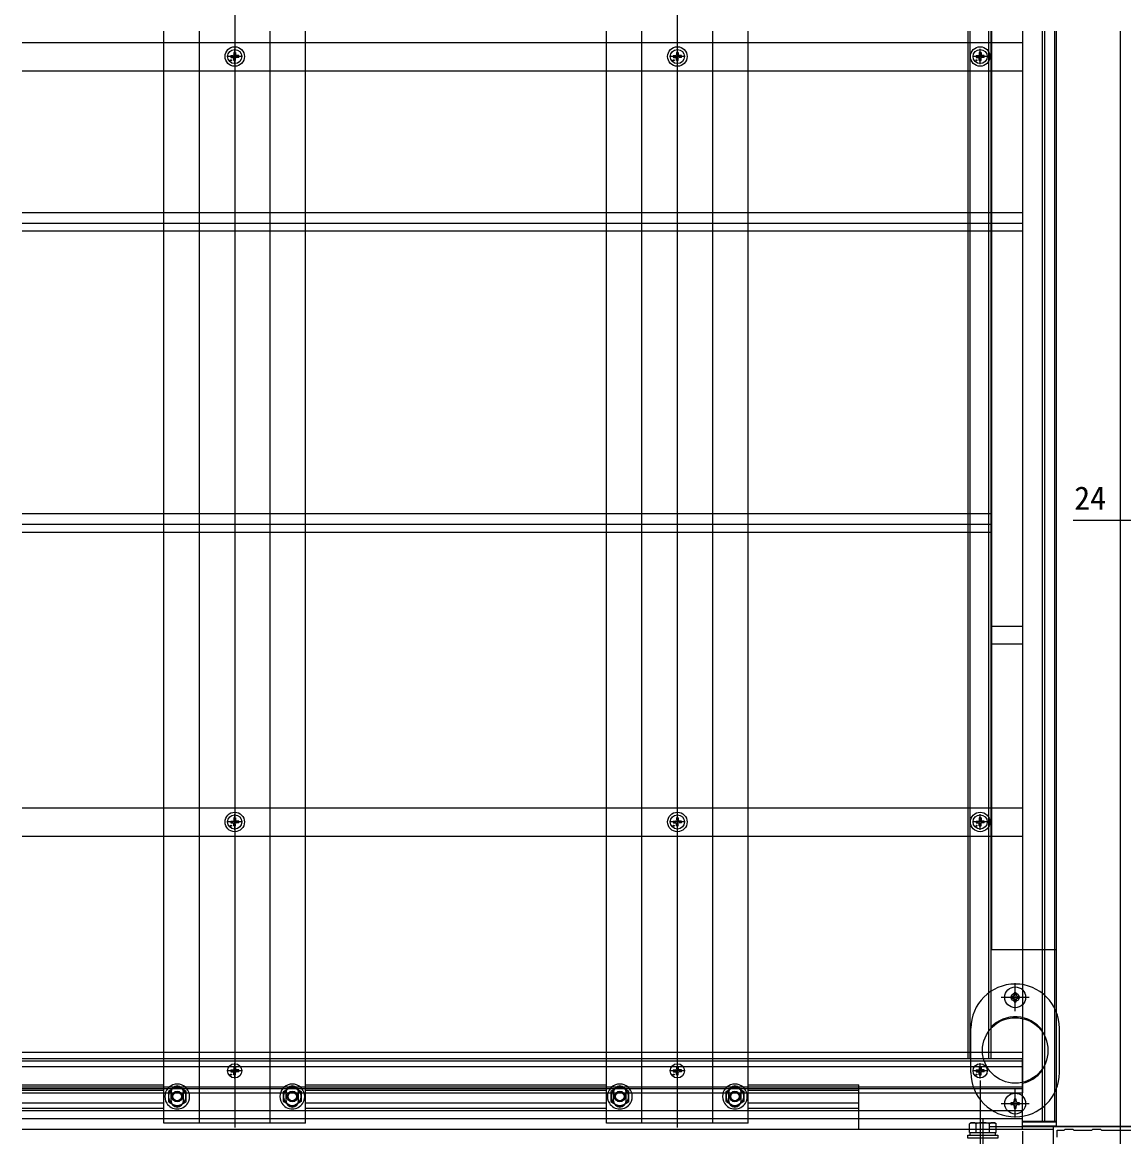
# Model space of a CAD drawing. Units: millimetres, scale not verified. Extents: x -1050 to 1050, y -1573 to 1566.
# Drawn here: x 55 to 677, y -1213 to -583 of the extents above; entities that cross this region are included whole.
import ezdxf
from ezdxf.enums import TextEntityAlignment as Align

# ---------------------------------------------------------------- set-up
doc = ezdxf.new("R2010")
doc.units = ezdxf.units.MM
doc.header["$LTSCALE"] = 5
for name, color, linetype in [('0-3_YKK_11', 7, 'Continuous'), ('0-5_YKK_12', 2, 'Continuous'), ('0-6_YKK_13', 4, 'Continuous'), ('0-8_YKK_D', 6, 'Continuous')]:
    doc.layers.add(name, color=color, linetype=linetype)
doc.styles.add('ＭＳ ゴシック', font='')
doc.styles.get('ＭＳ ゴシック').set_extended_font_data('MS Gothic')

msp = doc.modelspace()

# ---------------------------------------------------------------- linework, layer by layer
at = {"layer": '0-3_YKK_11'}
msp.add_lwpolyline([(637.5, -1206.9), (712.5, -1206.9), (712.5, -1281.9), (637.5, -1281.9)], close=True, dxfattribs=at)
for points in [[(639.5, -1212.9), (639.5, -1208.9), (643.5, -1208.9), (644.1, -1208.3), (648.4, -1208.3), (649, -1208.9), (659, -1208.9), (659.6, -1208.3), (663.9, -1208.3), (664.5, -1208.9)], [(664.5, -1208.9), (685.5, -1208.9)]]:
    msp.add_lwpolyline(points, dxfattribs=at)
at = {"layer": '0-5_YKK_12'}
for p, q in [((175, -480.4), (175, -1207.4)), ((425, -1207.4), (425, -480.4)), ((135, -1204.9), (135, -588.4)), ((155, -1204.9), (155, -588.4)), ((195, -1204.9), (195, -588.4)), ((215, -1204.9), (215, -588.4)), ((385, -1204.9), (385, -588.4)), ((405, -1204.9), (405, -588.4)), ((445, -1204.9), (445, -588.4)), ((465, -1204.9), (465, -588.4)), ((589, -588.4), (589, -1168.4)), ((590.2, -588.4), (590.2, -1168.4)), ((600.8, -588.4), (600.8, -1168.4)), ((602, -588.4), (602, -1168.4)), ((631, -588.4), (631, -1203.9)), ((632.3, -588.4), (632.3, -1203.9)), ((638, -588.4), (638, -1203.9)), ((639, -588.4), (639, -1206.9)), ((675, -588.4), (675, -1301.9)), ((612.01, -1133.9), (620.32, -1133.9)), ((55, -1168.4), (620, -1168.4)), ((55, -1169.7), (620, -1169.7)), ((620, -1208.4), (620, -1168.4)), ((55, -1183.4), (135, -1183.4)), ((55, -1184.4), (620, -1184.4)), ((55, -1185.4), (620, -1185.4)), ((55, -1186.4), (135, -1186.4)), ((139, -1192.4), (139, -1187.4)), ((146, -1192.4), (146, -1187.4)), ((204, -1192.4), (204, -1187.4)), ((211, -1192.4), (211, -1187.4)), ((215, -1183.4), (385, -1183.4)), ((215, -1186.4), (385, -1186.4)), ((389, -1192.4), (389, -1187.4)), ((396, -1192.4), (396, -1187.4)), ((454, -1192.4), (454, -1187.4)), ((461, -1192.4), (461, -1187.4)), ((465, -1183.4), (527.5, -1183.4)), ((465, -1186.4), (527.5, -1186.4)), ((527.5, -1208.4), (527.5, -1183.4)), ((55, -1193.4), (135, -1193.4)), ((215, -1193.4), (385, -1193.4)), ((465, -1193.4), (527.5, -1193.4)), ((612.01, -1193.9), (620.32, -1193.9)), ((55, -1196.4), (135, -1196.4)), ((55, -1197.862), (620, -1197.862)), ((215, -1196.4), (385, -1196.4)), ((465, -1196.4), (527.5, -1196.4)), ((55, -1202.4), (620, -1202.4)), ((215, -1204.9), (135, -1204.9)), ((465, -1204.9), (385, -1204.9)), ((620, -1203.9), (639, -1203.9)), ((712, -1206.9), (639, -1206.9)), ((55, -1208.4), (637.5, -1208.4)), ((637.5, -1281.4), (637.5, -1208.4))]:
    msp.add_line(p, q, dxfattribs=at)
msp.add_lwpolyline([(602.5, -588.4), (602.5, -1106.9), (639, -1106.9)], dxfattribs=at)
msp.add_circle((615.8, -1133.9), 2.25, dxfattribs=at)
for centre, radius, start, end in [((615.8, -1163.9), 19, 36.8699, 136.57842), ((615.8, -1163.9), 19, 282.77087, 323.1301), ((142.5, -1187.4), 3.5, 0, 180), ((207.5, -1187.4), 3.5, 0, 180), ((392.5, -1187.4), 3.5, 0, 180), ((457.5, -1187.4), 3.5, 0, 180), ((142.5, -1192.4), 3.5, 180, 0), ((207.5, -1192.4), 3.5, 180, 0), ((392.5, -1192.4), 3.5, 180, 0), ((457.5, -1192.4), 3.5, 180, 0)]:
    msp.add_arc(centre, radius, start, end, dxfattribs=at)
at = {"layer": '0-6_YKK_13'}
for p, q in [((620, -588.4), (620, -1187.9)), ((179.4, -602.734), (170.6, -602.734)), ((172.755, -602.234), (173.863, -602.214)), ((172.755, -603.234), (173.863, -603.253)), ((173.863, -602.214), (174.38, -602.114)), ((173.863, -603.253), (174.38, -603.354)), ((174.481, -601.597), (174.38, -602.114)), ((174.481, -603.871), (174.38, -603.354)), ((174.5, -600.489), (174.481, -601.597)), ((174.5, -604.979), (174.481, -603.871)), ((175, -607.134), (175, -598.334)), ((175.5, -600.489), (175.519, -601.597)), ((175.5, -604.979), (175.519, -603.871)), ((175.519, -601.597), (175.62, -602.114)), ((175.519, -603.871), (175.62, -603.354)), ((176.137, -602.214), (175.62, -602.114)), ((176.137, -603.253), (175.62, -603.354)), ((177.245, -602.234), (176.137, -602.214)), ((177.245, -603.234), (176.137, -603.253)), ((429.4, -602.734), (420.6, -602.734)), ((422.755, -602.234), (423.863, -602.214)), ((422.755, -603.234), (423.863, -603.253)), ((423.863, -602.214), (424.38, -602.114)), ((423.863, -603.253), (424.38, -603.354)), ((424.481, -601.597), (424.38, -602.114)), ((424.481, -603.871), (424.38, -603.354)), ((424.5, -600.489), (424.481, -601.597)), ((424.5, -604.979), (424.481, -603.871)), ((425, -607.134), (425, -598.334)), ((425.5, -600.489), (425.519, -601.597)), ((425.5, -604.979), (425.519, -603.871)), ((425.519, -601.597), (425.62, -602.114)), ((425.519, -603.871), (425.62, -603.354)), ((426.137, -602.214), (425.62, -602.114)), ((426.137, -603.253), (425.62, -603.354)), ((427.245, -602.234), (426.137, -602.214)), ((427.245, -603.234), (426.137, -603.253)), ((600.4, -602.734), (591.6, -602.734)), ((593.755, -602.234), (594.863, -602.214)), ((593.755, -603.234), (594.863, -603.253)), ((594.863, -602.214), (595.38, -602.114)), ((594.863, -603.253), (595.38, -603.354)), ((595.481, -601.597), (595.38, -602.114)), ((595.481, -603.871), (595.38, -603.354)), ((595.5, -600.489), (595.481, -601.597)), ((595.5, -604.979), (595.481, -603.871)), ((596, -607.134), (596, -598.334)), ((596.5, -600.489), (596.519, -601.597)), ((596.5, -604.979), (596.519, -603.871)), ((596.519, -601.597), (596.62, -602.114)), ((596.519, -603.871), (596.62, -603.354)), ((597.137, -602.214), (596.62, -602.114)), ((597.137, -603.253), (596.62, -603.354)), ((598.245, -602.234), (597.137, -602.214)), ((598.245, -603.234), (597.137, -603.253)), ((55, -860.734), (602.5, -860.734)), ((55, -866.734), (602.5, -866.734)), ((55, -871.234), (602.5, -871.234)), ((602.5, -924.4), (620, -924.4)), ((602.5, -934.4), (620, -934.4)), ((175, -1039.3), (175, -1030.5)), ((425, -1039.3), (425, -1030.5)), ((596, -1039.3), (596, -1030.5)), ((179.4, -1034.9), (170.6, -1034.9)), ((172.755, -1034.4), (173.863, -1034.381)), ((172.755, -1035.4), (173.863, -1035.419)), ((173.863, -1034.381), (174.38, -1034.28)), ((173.863, -1035.419), (174.38, -1035.52)), ((174.481, -1033.763), (174.38, -1034.28)), ((174.481, -1036.037), (174.38, -1035.52)), ((174.5, -1032.655), (174.481, -1033.763)), ((174.5, -1037.145), (174.481, -1036.037)), ((175.5, -1032.655), (175.519, -1033.763)), ((175.5, -1037.145), (175.519, -1036.037)), ((175.519, -1033.763), (175.62, -1034.28)), ((175.519, -1036.037), (175.62, -1035.52)), ((176.137, -1034.381), (175.62, -1034.28)), ((176.137, -1035.419), (175.62, -1035.52)), ((177.245, -1034.4), (176.137, -1034.381)), ((177.245, -1035.4), (176.137, -1035.419)), ((429.4, -1034.9), (420.6, -1034.9)), ((422.755, -1034.4), (423.863, -1034.381)), ((422.755, -1035.4), (423.863, -1035.419)), ((423.863, -1034.381), (424.38, -1034.28)), ((423.863, -1035.419), (424.38, -1035.52)), ((424.481, -1033.763), (424.38, -1034.28)), ((424.481, -1036.037), (424.38, -1035.52)), ((424.5, -1032.655), (424.481, -1033.763)), ((424.5, -1037.145), (424.481, -1036.037)), ((425.5, -1032.655), (425.519, -1033.763)), ((425.5, -1037.145), (425.519, -1036.037)), ((425.519, -1033.763), (425.62, -1034.28)), ((425.519, -1036.037), (425.62, -1035.52)), ((426.137, -1034.381), (425.62, -1034.28)), ((426.137, -1035.419), (425.62, -1035.52)), ((427.245, -1034.4), (426.137, -1034.381)), ((427.245, -1035.4), (426.137, -1035.419)), ((600.4, -1034.9), (591.6, -1034.9)), ((593.755, -1034.4), (594.863, -1034.381)), ((593.755, -1035.4), (594.863, -1035.419)), ((594.863, -1034.381), (595.38, -1034.28)), ((594.863, -1035.419), (595.38, -1035.52)), ((595.481, -1033.763), (595.38, -1034.28)), ((595.481, -1036.037), (595.38, -1035.52)), ((595.5, -1032.655), (595.481, -1033.763)), ((595.5, -1037.145), (595.481, -1036.037)), ((596.5, -1032.655), (596.519, -1033.763)), ((596.5, -1037.145), (596.519, -1036.037)), ((596.519, -1033.763), (596.62, -1034.28)), ((596.519, -1036.037), (596.62, -1035.52)), ((597.137, -1034.381), (596.62, -1034.28)), ((597.137, -1035.419), (596.62, -1035.52)), ((598.245, -1034.4), (597.137, -1034.381)), ((598.245, -1035.4), (597.137, -1035.419)), ((615.8, -1141.8), (615.8, -1126)), ((607.9, -1133.9), (623.7, -1133.9)), ((617.3, -1134.4), (618.3, -1134.4)), ((590.8, -1176.4), (590.8, -1151.4)), ((640.8, -1176.4), (640.8, -1151.4)), ((179.4, -1175.4), (170.6, -1175.4)), ((172.755, -1174.9), (173.863, -1174.881)), ((172.755, -1175.9), (173.863, -1175.919)), ((173.863, -1174.881), (174.38, -1174.78)), ((173.863, -1175.919), (174.38, -1176.02)), ((174.481, -1174.263), (174.38, -1174.78)), ((174.481, -1176.537), (174.38, -1176.02)), ((174.5, -1173.155), (174.481, -1174.263)), ((174.5, -1177.645), (174.481, -1176.537)), ((175, -1179.8), (175, -1171)), ((175.5, -1173.155), (175.519, -1174.263)), ((175.5, -1177.645), (175.519, -1176.537)), ((175.519, -1174.263), (175.62, -1174.78)), ((175.519, -1176.537), (175.62, -1176.02)), ((176.137, -1174.881), (175.62, -1174.78)), ((176.137, -1175.919), (175.62, -1176.02)), ((177.245, -1174.9), (176.137, -1174.881)), ((177.245, -1175.9), (176.137, -1175.919)), ((429.4, -1175.4), (420.6, -1175.4)), ((422.755, -1174.9), (423.863, -1174.881)), ((422.755, -1175.9), (423.863, -1175.919)), ((423.863, -1174.881), (424.38, -1174.78)), ((423.863, -1175.919), (424.38, -1176.02)), ((424.481, -1174.263), (424.38, -1174.78)), ((424.481, -1176.537), (424.38, -1176.02)), ((424.5, -1173.155), (424.481, -1174.263)), ((424.5, -1177.645), (424.481, -1176.537)), ((425, -1179.8), (425, -1171)), ((425.5, -1173.155), (425.519, -1174.263)), ((425.5, -1177.645), (425.519, -1176.537)), ((425.519, -1174.263), (425.62, -1174.78)), ((425.519, -1176.537), (425.62, -1176.02)), ((426.137, -1174.881), (425.62, -1174.78)), ((426.137, -1175.919), (425.62, -1176.02)), ((427.245, -1174.9), (426.137, -1174.881)), ((427.245, -1175.9), (426.137, -1175.919)), ((600.4, -1175.4), (591.6, -1175.4)), ((593.755, -1174.9), (594.863, -1174.881)), ((593.755, -1175.9), (594.863, -1175.919)), ((594.863, -1174.881), (595.38, -1174.78)), ((594.863, -1175.919), (595.38, -1176.02)), ((595.481, -1174.263), (595.38, -1174.78)), ((595.481, -1176.537), (595.38, -1176.02)), ((595.5, -1173.155), (595.481, -1174.263)), ((595.5, -1177.645), (595.481, -1176.537)), ((596, -1179.8), (596, -1171)), ((596.5, -1173.155), (596.519, -1174.263)), ((596.5, -1177.645), (596.519, -1176.537)), ((596.519, -1174.263), (596.62, -1174.78)), ((596.519, -1176.537), (596.62, -1176.02)), ((597.137, -1174.881), (596.62, -1174.78)), ((597.137, -1175.919), (596.62, -1176.02)), ((598.245, -1174.9), (597.137, -1174.881)), ((598.245, -1175.9), (597.137, -1175.919)), ((137.5, -1188.035), (137.5, -1192.787)), ((147.5, -1187.013), (142.5, -1184.126)), ((147.5, -1187.908), (147.5, -1187.013)), ((147.5, -1188.035), (147.5, -1187.013)), ((147.5, -1192.787), (147.5, -1187.908)), ((147.5, -1192.787), (147.5, -1188.035)), ((202.5, -1187.013), (207.5, -1184.126)), ((202.5, -1187.908), (202.5, -1187.013)), ((202.5, -1188.035), (202.5, -1187.013)), ((202.5, -1192.787), (202.5, -1187.908)), ((202.5, -1192.787), (202.5, -1188.035)), ((212.5, -1188.035), (212.5, -1192.787)), ((387.5, -1188.035), (387.5, -1192.787)), ((397.5, -1187.013), (392.5, -1184.126)), ((397.5, -1187.908), (397.5, -1187.013)), ((397.5, -1188.035), (397.5, -1187.013)), ((397.5, -1192.787), (397.5, -1187.908)), ((397.5, -1192.787), (397.5, -1188.035)), ((452.5, -1187.013), (457.5, -1184.126)), ((452.5, -1187.908), (452.5, -1187.013)), ((452.5, -1188.035), (452.5, -1187.013)), ((452.5, -1192.787), (452.5, -1187.908)), ((452.5, -1192.787), (452.5, -1188.035)), ((462.5, -1188.035), (462.5, -1192.787)), ((615.8, -1201.8), (615.8, -1186)), ((137.5, -1192.787), (137.862, -1192.996)), ((137.5, -1192.787), (138.017, -1193.085)), ((138.017, -1193.085), (142.5, -1195.674)), ((142.5, -1195.674), (146.983, -1193.085)), ((146.983, -1193.085), (147.5, -1192.787)), ((147.11, -1193.012), (147.5, -1192.787)), ((202.89, -1193.012), (202.5, -1192.787)), ((203.017, -1193.085), (202.5, -1192.787)), ((207.5, -1195.674), (203.017, -1193.085)), ((211.983, -1193.085), (207.5, -1195.674)), ((212.5, -1192.787), (211.983, -1193.085)), ((212.5, -1192.787), (212.138, -1192.996)), ((387.5, -1192.787), (387.862, -1192.996)), ((387.5, -1192.787), (388.017, -1193.085)), ((388.017, -1193.085), (392.5, -1195.674)), ((392.5, -1195.674), (396.983, -1193.085)), ((396.983, -1193.085), (397.5, -1192.787)), ((397.11, -1193.012), (397.5, -1192.787)), ((452.89, -1193.012), (452.5, -1192.787)), ((453.017, -1193.085), (452.5, -1192.787)), ((457.5, -1195.674), (453.017, -1193.085)), ((461.983, -1193.085), (457.5, -1195.674)), ((462.5, -1192.787), (461.983, -1193.085)), ((462.5, -1192.787), (462.138, -1192.996)), ((607.9, -1193.9), (623.7, -1193.9)), ((617.3, -1194.4), (618.3, -1194.4)), ((591, -1204.7), (589.994, -1205.281)), ((589.994, -1210.2), (589.994, -1205.281)), ((591, -1204.7), (604, -1204.7)), ((593.747, -1210.2), (593.747, -1205.281)), ((597.5, -1202.2), (597.5, -1228.7)), ((601.253, -1210.2), (601.253, -1205.281)), ((601.5, -1206.9), (639, -1206.9)), ((604, -1204.7), (605.006, -1205.281)), ((605.006, -1210.2), (605.006, -1205.281)), ((620, -1203.9), (639, -1203.9)), ((639, -1204.4), (620, -1204.4)), ((639, -1204.4), (620, -1204.4)), ((620, -1206.4), (639, -1206.4)), ((589.994, -1210.2), (605.006, -1210.2)), ((590.45, -1211.8), (590.45, -1210.2)), ((593.5, -1210.2), (601.5, -1210.2)), ((604.55, -1210.2), (604.55, -1211.8))]:
    msp.add_line(p, q, dxfattribs=at)
for points in [[(55, -594.734), (602.5, -594.734), (620, -594.734)], [(55, -610.734), (602.5, -610.734), (620, -610.734)], [(55, -690.734), (602.5, -690.734), (620, -690.734)], [(55, -696.734), (602.5, -696.734), (620, -696.734)], [(55, -701.234), (602.5, -701.234), (620, -701.234)], [(55, -1026.9), (602.5, -1026.9), (620, -1026.9)], [(55, -1042.9), (602.5, -1042.9), (620, -1042.9)], [(616.3, -1132.4), (616.3, -1131.4), (615.3, -1131.4), (615.3, -1132.4)], [(614.3, -1133.4), (613.3, -1133.4), (613.3, -1134.4), (614.3, -1134.4)], [(615.3, -1135.4), (615.3, -1136.4), (616.3, -1136.4), (616.3, -1135.4)], [(618.3, -1134.4), (618.3, -1133.4), (617.3, -1133.4)], [(55, -1164.9), (601.5, -1164.9), (620, -1164.9)], [(55, -1172.9), (601.5, -1172.9), (620, -1172.9)], [(55, -1187.9), (601.5, -1187.9), (620, -1187.9)], [(142.5, -1184.126), (137.5, -1187.013), (137.5, -1188.035)], [(207.5, -1184.126), (212.5, -1187.013), (212.5, -1188.035)], [(392.5, -1184.126), (387.5, -1187.013), (387.5, -1188.035)], [(457.5, -1184.126), (462.5, -1187.013), (462.5, -1188.035)], [(614.3, -1193.4), (613.3, -1193.4), (613.3, -1194.4), (614.3, -1194.4)], [(616.3, -1192.4), (616.3, -1191.4), (615.3, -1191.4), (615.3, -1192.4)], [(615.3, -1195.4), (615.3, -1196.4), (616.3, -1196.4), (616.3, -1195.4)], [(618.3, -1194.4), (618.3, -1193.4), (617.3, -1193.4)]]:
    msp.add_lwpolyline(points, dxfattribs=at)
msp.add_lwpolyline([(606, -1213.4), (589, -1213.4), (589, -1211.8), (606, -1211.8)], close=True, dxfattribs=at)
for centre, radius in [((175, -602.734), 5.5), ((425, -602.734), 5.5), ((596, -602.734), 5.5), ((175, -602.734), 4), ((425, -602.734), 4), ((596, -602.734), 4), ((172.879, -604.855), 0.3), ((422.879, -604.855), 0.3), ((593.879, -604.855), 0.3), ((175, -1034.9), 5.5), ((175, -1034.9), 4), ((425, -1034.9), 5.5), ((425, -1034.9), 4), ((596, -1034.9), 5.5), ((596, -1034.9), 4), ((172.879, -1037.021), 0.3), ((422.879, -1037.021), 0.3), ((593.879, -1037.021), 0.3), ((615.8, -1133.9), 5.9), ((615.8, -1163.9), 18.5), ((175, -1175.4), 4), ((425, -1175.4), 4), ((596, -1175.4), 4), ((172.879, -1177.521), 0.3), ((422.879, -1177.521), 0.3), ((593.879, -1177.521), 0.3), ((142.5, -1189.9), 3), ((142.5, -1189.9), 2.4), ((207.5, -1189.9), 3), ((207.5, -1189.9), 2.4), ((392.5, -1189.9), 3), ((392.5, -1189.9), 2.4), ((457.5, -1189.9), 3), ((457.5, -1189.9), 2.4), ((615.8, -1193.9), 5.9)]:
    msp.add_circle(centre, radius, dxfattribs=at)
for centre, radius, start, end in [((175, -602.734), 2.3, 167.44414, 192.55586), ((175, -602.734), 2.3, 77.44414, 102.55586), ((175, -602.734), 2.3, 347.44414, 12.55586), ((425, -602.734), 2.3, 167.44414, 192.55586), ((425, -602.734), 2.3, 77.44414, 102.55586), ((425, -602.734), 2.3, 347.44414, 12.55586), ((596, -602.734), 2.3, 167.44414, 192.55586), ((596, -602.734), 2.3, 77.44414, 102.55586), ((596, -602.734), 2.3, 347.44414, 12.55586), ((175, -602.734), 2.3, 257.44414, 282.55586), ((425, -602.734), 2.3, 257.44414, 282.55586), ((596, -602.734), 2.3, 257.44414, 282.55586), ((175, -1034.9), 2.3, 167.44414, 192.55586), ((175, -1034.9), 2.3, 77.44414, 102.55586), ((175, -1034.9), 2.3, 257.44414, 282.55586), ((175, -1034.9), 2.3, 347.44414, 12.55586), ((425, -1034.9), 2.3, 167.44414, 192.55586), ((425, -1034.9), 2.3, 77.44414, 102.55586), ((425, -1034.9), 2.3, 257.44414, 282.55586), ((425, -1034.9), 2.3, 347.44414, 12.55586), ((596, -1034.9), 2.3, 167.44414, 192.55586), ((596, -1034.9), 2.3, 77.44414, 102.55586), ((596, -1034.9), 2.3, 257.44414, 282.55586), ((596, -1034.9), 2.3, 347.44414, 12.55586), ((615.8, -1151.4), 25, 90, 180), ((614.3, -1132.4), 1, 270, 0), ((615.8, -1151.4), 25, 0, 90), ((617.3, -1132.4), 1, 180, 270), ((614.3, -1135.4), 1, 0, 90), ((617.3, -1135.4), 1, 90, 180), ((175, -1175.4), 2.3, 167.44414, 192.55586), ((175, -1175.4), 2.3, 77.44414, 102.55586), ((175, -1175.4), 2.3, 347.44414, 12.55586), ((425, -1175.4), 2.3, 167.44414, 192.55586), ((425, -1175.4), 2.3, 77.44414, 102.55586), ((425, -1175.4), 2.3, 347.44414, 12.55586), ((615.8, -1176.4), 25, 180, 270), ((596, -1175.4), 2.3, 167.44414, 192.55586), ((596, -1175.4), 2.3, 77.44414, 102.55586), ((596, -1175.4), 2.3, 347.44414, 12.55586), ((615.8, -1176.4), 25, 270, 0), ((175, -1175.4), 2.3, 257.44414, 282.55586), ((425, -1175.4), 2.3, 257.44414, 282.55586), ((596, -1175.4), 2.3, 257.44414, 282.55586), ((142.5, -1189.9), 7, 169.47567, 212.11583), ((142.5, -1189.9), 7, 10.52433, 169.47567), ((142.5, -1189.9), 5, 156.8676, 217.3832), ((142.5, -1189.9), 5, 156.8676, 217.3832), ((142.5, -1189.9), 5, 23.1324, 156.8676), ((142.5, -1189.9), 5, 23.1324, 156.8676), ((142.5, -1189.9), 5, 322.6168, 23.1324), ((142.5, -1189.9), 5, 322.6168, 23.1324), ((142.5, -1189.9), 7, 327.88417, 10.52433), ((207.5, -1189.9), 7, 169.47567, 212.11583), ((207.5, -1189.9), 7, 10.52433, 169.47567), ((207.5, -1189.9), 5, 156.8676, 217.3832), ((207.5, -1189.9), 5, 156.8676, 217.3832), ((207.5, -1189.9), 5, 23.1324, 156.8676), ((207.5, -1189.9), 5, 23.1324, 156.8676), ((207.5, -1189.9), 5, 322.6168, 23.1324), ((207.5, -1189.9), 5, 322.6168, 23.1324), ((207.5, -1189.9), 7, 327.88417, 10.52433), ((392.5, -1189.9), 7, 169.47567, 212.11583), ((392.5, -1189.9), 7, 10.52433, 169.47567), ((392.5, -1189.9), 5, 156.8676, 217.3832), ((392.5, -1189.9), 5, 156.8676, 217.3832), ((392.5, -1189.9), 5, 23.1324, 156.8676), ((392.5, -1189.9), 5, 23.1324, 156.8676), ((392.5, -1189.9), 5, 322.6168, 23.1324), ((392.5, -1189.9), 5, 322.6168, 23.1324), ((392.5, -1189.9), 7, 327.88417, 10.52433), ((457.5, -1189.9), 7, 169.47567, 212.11583), ((457.5, -1189.9), 7, 10.52433, 169.47567), ((457.5, -1189.9), 5, 156.8676, 217.3832), ((457.5, -1189.9), 5, 156.8676, 217.3832), ((457.5, -1189.9), 5, 23.1324, 156.8676), ((457.5, -1189.9), 5, 23.1324, 156.8676), ((457.5, -1189.9), 5, 322.6168, 23.1324), ((457.5, -1189.9), 5, 322.6168, 23.1324), ((457.5, -1189.9), 7, 327.88417, 10.52433), ((142.5, -1189.9), 7, 212.11583, 327.88417), ((142.5, -1189.9), 5, 217.3832, 322.6168), ((142.5, -1189.9), 5, 217.3832, 322.6168), ((207.5, -1189.9), 7, 212.11583, 327.88417), ((207.5, -1189.9), 5, 217.3832, 322.6168), ((207.5, -1189.9), 5, 217.3832, 322.6168), ((392.5, -1189.9), 7, 212.11583, 327.88417), ((392.5, -1189.9), 5, 217.3832, 322.6168), ((392.5, -1189.9), 5, 217.3832, 322.6168), ((457.5, -1189.9), 7, 212.11583, 327.88417), ((457.5, -1189.9), 5, 217.3832, 322.6168), ((457.5, -1189.9), 5, 217.3832, 322.6168), ((614.3, -1192.4), 1, 270, 0), ((614.3, -1195.4), 1, 0, 90), ((617.3, -1192.4), 1, 180, 270), ((617.3, -1195.4), 1, 90, 180), ((591.871, -1208.023), 3.323, 55.61575, 124.38425), ((597.5, -1217.119), 12.419, 72.41205, 107.58795), ((603.129, -1208.023), 3.323, 55.61575, 124.38425)]:
    msp.add_arc(centre, radius, start, end, dxfattribs=at)
at = {"layer": '0-8_YKK_D'}
for p, q in [((596, -1180.8), (596, -1362.9)), ((620, -1209.4), (620, -1362.9)), ((620, -1209.4), (620, -1362.9))]:
    msp.add_line(p, q, dxfattribs=at)
msp.add_lwpolyline([(706.6, -864.6), (682.615, -864.6), (648.481, -864.6)], dxfattribs=at)

# ---------------------------------------------------------------- texts
at = {"layer": '0-8_YKK_D', "style": 'ＭＳ ゴシック'}
msp.add_text('24', height=13.2, dxfattribs=at).set_placement((649.152, -862.6), align=Align.BOTTOM_LEFT)

doc.saveas('drawing.dxf')
